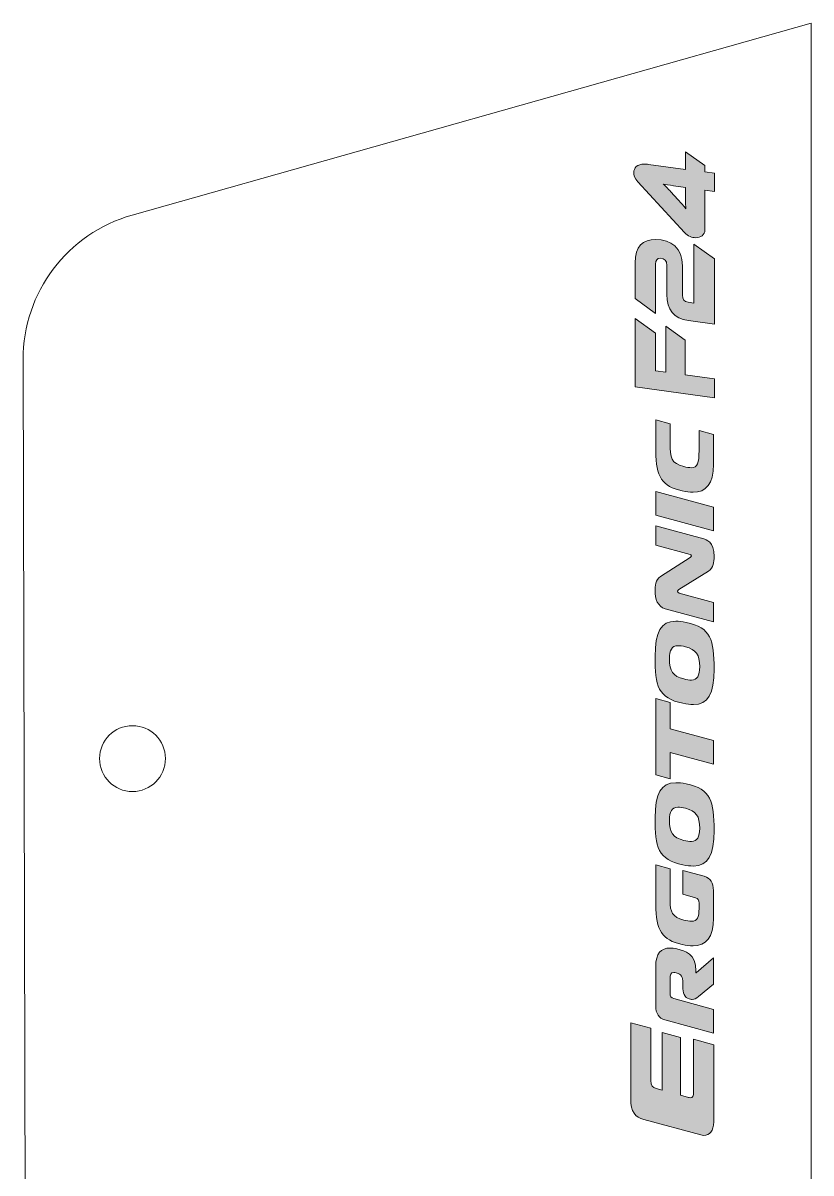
# Model space of a CAD drawing. Header units: millimetres. Extents: x -113 to 313, y -292 to -9.
# Drawn here: x 245.43 to 271.75, y -52.41 to -14.01 of the extents above; entities that cross this region are included whole.
import ezdxf

# ---------------------------------------------------------------- set-up
doc = ezdxf.new("R2010")
doc.units = ezdxf.units.MM
doc.header["$MEASUREMENT"] = 0
for name, color, linetype, lineweight in [('カット1(R255G0B0)', 7, 'Continuous', 0), ('カット2(R0G0B255)', 7, 'Continuous', 0), ('彫刻', 7, 'Continuous', 0)]:
    doc.layers.add(name, color=color, linetype=linetype, lineweight=lineweight)

msp = doc.modelspace()

# ---------------------------------------------------------------- hatches: boundary and pattern name
at = {"layer": '彫刻', "transparency": 33554687}
h = msp.add_hatch(color=7, dxfattribs=at)
h.dxf.hatch_style = 2
edge = h.paths.add_edge_path()
edge.add_spline(control_points=[(267.163, -19.443), (267.004, -19.421), (266.909, -19.406), (266.818, -19.388), (266.885, -19.446), (266.965, -19.528), (267.072, -19.644), (267.072, -19.644), (267.305, -19.901), (267.305, -19.901), (267.424, -20.029), (267.511, -20.127), (267.575, -20.209), (267.563, -20.127), (267.559, -20.014), (267.559, -19.864), (267.559, -19.864), (267.559, -19.498), (267.559, -19.498), (267.559, -19.498), (267.163, -19.443), (267.163, -19.443)], knot_values=[0, 0, 0, 0, 1, 1, 1, 2, 2, 2, 3, 3, 3, 4, 4, 4, 5, 5, 5, 6, 6, 6, 7, 7, 7, 7], degree=3, periodic=0)
edge = h.paths.add_edge_path()
edge.add_spline(control_points=[(268.209, -20.917), (268.209, -21.085), (268.066, -21.177), (267.9, -21.177), (267.781, -21.177), (267.646, -21.125), (267.527, -21), (267.527, -21), (265.974, -19.314), (265.974, -19.314), (265.867, -19.198), (265.831, -19.079), (265.831, -19.006), (265.831, -18.847), (265.938, -18.719), (266.196, -18.719), (266.239, -18.719), (266.283, -18.722), (266.327, -18.728), (266.327, -18.728), (267.559, -18.896), (267.559, -18.896), (267.559, -18.896), (267.559, -18.31), (267.559, -18.31), (267.559, -18.31), (268.209, -18.768), (268.209, -18.768), (268.209, -18.768), (268.209, -18.982), (268.209, -18.982), (268.209, -18.982), (268.526, -19.024), (268.526, -19.024), (268.526, -19.024), (268.526, -19.629), (268.526, -19.629), (268.526, -19.629), (268.209, -19.586), (268.209, -19.586), (268.209, -19.586), (268.209, -20.917), (268.209, -20.917)], knot_values=[0, 0, 0, 0, 1, 1, 1, 2, 2, 2, 3, 3, 3, 4, 4, 4, 5, 5, 5, 6, 6, 6, 7, 7, 7, 8, 8, 8, 9, 9, 9, 10, 10, 10, 11, 11, 11, 12, 12, 12, 13, 13, 13, 14, 14, 14, 14], degree=3, periodic=0)
h = msp.add_hatch(color=7, dxfattribs=at)
h.dxf.hatch_style = 2
edge = h.paths.add_edge_path()
edge.add_spline(control_points=[(265.875, -23.21), (265.875, -23.21), (265.875, -22.013), (265.875, -22.013), (265.875, -21.467), (266.144, -21.238), (266.56, -21.238), (267.083, -21.238), (267.46, -21.519), (267.46, -22.12), (267.46, -22.12), (267.46, -23.091), (267.46, -23.091), (267.46, -23.238), (267.515, -23.317), (267.65, -23.332), (267.65, -23.332), (267.844, -23.36), (267.844, -23.36), (267.844, -23.36), (267.844, -21.388), (267.844, -21.388), (267.844, -21.388), (268.526, -21.888), (268.526, -21.888), (268.526, -21.888), (268.526, -24.062), (268.526, -24.062), (268.526, -24.062), (267.658, -23.943), (267.658, -23.943), (267.175, -23.876), (266.933, -23.58), (266.933, -23.079), (266.933, -23.079), (266.933, -22.108), (266.933, -22.108), (266.933, -21.937), (266.873, -21.864), (266.715, -21.864), (266.604, -21.864), (266.564, -21.928), (266.564, -22.059), (266.564, -22.059), (266.564, -23.711), (266.564, -23.711), (266.564, -23.711), (265.875, -23.21), (265.875, -23.21)], knot_values=[0, 0, 0, 0, 1, 1, 1, 2, 2, 2, 3, 3, 3, 4, 4, 4, 5, 5, 5, 6, 6, 6, 7, 7, 7, 8, 8, 8, 9, 9, 9, 10, 10, 10, 11, 11, 11, 12, 12, 12, 13, 13, 13, 14, 14, 14, 15, 15, 15, 16, 16, 16, 16], degree=3, periodic=0)
h = msp.add_hatch(color=7, dxfattribs=at)
h.dxf.hatch_style = 2
edge = h.paths.add_edge_path()
edge.add_spline(control_points=[(265.875, -23.87), (265.875, -23.87), (266.564, -24.37), (266.564, -24.37), (266.564, -24.37), (266.564, -25.619), (266.564, -25.619), (266.564, -25.619), (266.909, -25.665), (266.909, -25.665), (266.909, -25.665), (266.909, -24.126), (266.909, -24.126), (266.909, -24.126), (267.555, -24.596), (267.555, -24.596), (267.555, -24.596), (267.555, -25.753), (267.555, -25.753), (267.555, -25.753), (268.526, -25.885), (268.526, -25.885), (268.526, -25.885), (268.526, -26.52), (268.526, -26.52), (268.526, -26.52), (265.875, -26.156), (265.875, -26.156), (265.875, -26.156), (265.875, -23.87), (265.875, -23.87)], knot_values=[0, 0, 0, 0, 1, 1, 1, 2, 2, 2, 3, 3, 3, 4, 4, 4, 5, 5, 5, 6, 6, 6, 7, 7, 7, 8, 8, 8, 9, 9, 9, 10, 10, 10, 10], degree=3, periodic=0)
h = msp.add_hatch(color=7, dxfattribs=at)
h.dxf.hatch_style = 2
edge = h.paths.add_edge_path()
edge.add_spline(control_points=[(268.493, -28.753), (268.493, -29.398), (268.248, -29.679), (267.813, -29.679), (267.703, -29.679), (267.579, -29.665), (267.447, -29.634), (266.784, -29.476), (266.566, -29.177), (266.566, -28.3), (266.566, -28.3), (266.566, -27.261), (266.566, -27.261), (266.566, -27.261), (267.045, -27.391), (267.045, -27.391), (267.045, -27.391), (267.045, -28.023), (267.045, -28.023), (267.045, -28.549), (267.089, -28.707), (267.502, -28.819), (267.596, -28.844), (267.698, -28.858), (267.758, -28.858), (267.97, -28.858), (268.014, -28.693), (268.014, -28.286), (268.014, -28.286), (268.014, -27.619), (268.014, -27.619), (268.014, -27.619), (268.493, -27.749), (268.493, -27.749), (268.493, -27.749), (268.493, -28.753), (268.493, -28.753)], knot_values=[0, 0, 0, 0, 1, 1, 1, 2, 2, 2, 3, 3, 3, 4, 4, 4, 5, 5, 5, 6, 6, 6, 7, 7, 7, 8, 8, 8, 9, 9, 9, 10, 10, 10, 11, 11, 11, 12, 12, 12, 12], degree=3, periodic=0)
h = msp.add_hatch(color=7, dxfattribs=at)
h.dxf.hatch_style = 2
edge = h.paths.add_edge_path()
edge.add_spline(control_points=[(268.493, -30.971), (268.493, -30.971), (266.566, -30.448), (266.566, -30.448), (266.566, -30.448), (266.566, -29.655), (266.566, -29.655), (266.566, -29.655), (268.493, -30.178), (268.493, -30.178), (268.493, -30.178), (268.493, -30.971), (268.493, -30.971)], knot_values=[0, 0, 0, 0, 1, 1, 1, 2, 2, 2, 3, 3, 3, 4, 4, 4, 4], degree=3, periodic=0)
h = msp.add_hatch(color=7, dxfattribs=at)
h.dxf.hatch_style = 2
edge = h.paths.add_edge_path()
edge.add_spline(control_points=[(268.171, -31.234), (268.243, -31.255), (268.515, -31.322), (268.515, -31.824), (268.515, -32.01), (268.499, -32.199), (268.325, -32.308), (268.325, -32.308), (267.342, -32.929), (267.342, -32.929), (267.323, -32.94), (267.296, -32.957), (267.296, -32.982), (267.296, -32.993), (267.296, -33.031), (267.351, -33.045), (267.351, -33.045), (268.493, -33.357), (268.493, -33.357), (268.493, -33.357), (268.493, -34.003), (268.493, -34.003), (268.493, -34.003), (266.885, -33.568), (266.885, -33.568), (266.632, -33.498), (266.544, -33.242), (266.544, -32.957), (266.544, -32.828), (266.552, -32.596), (266.723, -32.487), (266.723, -32.487), (267.714, -31.862), (267.714, -31.862), (267.733, -31.848), (267.761, -31.834), (267.761, -31.806), (267.761, -31.768), (267.731, -31.761), (267.714, -31.757), (267.714, -31.757), (266.566, -31.445), (266.566, -31.445), (266.566, -31.445), (266.566, -30.799), (266.566, -30.799), (266.566, -30.799), (268.171, -31.234), (268.171, -31.234)], knot_values=[0, 0, 0, 0, 1, 1, 1, 2, 2, 2, 3, 3, 3, 4, 4, 4, 5, 5, 5, 6, 6, 6, 7, 7, 7, 8, 8, 8, 9, 9, 9, 10, 10, 10, 11, 11, 11, 12, 12, 12, 13, 13, 13, 14, 14, 14, 15, 15, 15, 16, 16, 16, 16], degree=3, periodic=0)
h = msp.add_hatch(color=7, dxfattribs=at)
h.dxf.hatch_style = 2
edge = h.paths.add_edge_path()
edge.add_spline(control_points=[(267.761, -35.951), (267.954, -35.951), (268.036, -35.793), (268.036, -35.512), (268.036, -35.091), (267.915, -34.937), (267.557, -34.839), (267.469, -34.814), (267.364, -34.804), (267.301, -34.804), (267.108, -34.804), (267.023, -34.958), (267.023, -35.239), (267.023, -35.66), (267.144, -35.818), (267.502, -35.913), (267.593, -35.937), (267.698, -35.951), (267.761, -35.951)], knot_values=[0, 0, 0, 0, 1, 1, 1, 2, 2, 2, 3, 3, 3, 4, 4, 4, 5, 5, 5, 6, 6, 6, 6], degree=3, periodic=0)
edge = h.paths.add_edge_path()
edge.add_spline(control_points=[(267.235, -33.986), (267.351, -33.986), (267.433, -33.993), (267.585, -34.025), (268.419, -34.2), (268.515, -34.604), (268.515, -35.586), (268.515, -36.411), (268.32, -36.769), (267.827, -36.769), (267.711, -36.769), (267.626, -36.758), (267.475, -36.727), (266.64, -36.551), (266.544, -36.148), (266.544, -35.165), (266.544, -34.34), (266.74, -33.986), (267.235, -33.986)], knot_values=[0, 0, 0, 0, 1, 1, 1, 2, 2, 2, 3, 3, 3, 4, 4, 4, 5, 5, 5, 6, 6, 6, 6], degree=3, periodic=0)
h = msp.add_hatch(color=7, dxfattribs=at)
h.dxf.hatch_style = 2
edge = h.paths.add_edge_path()
edge.add_spline(control_points=[(268.493, -38.763), (268.493, -38.763), (267.045, -38.369), (267.045, -38.369), (267.045, -38.369), (267.045, -39.247), (267.045, -39.247), (267.045, -39.247), (266.566, -39.117), (266.566, -39.117), (266.566, -39.117), (266.566, -36.569), (266.566, -36.569), (266.566, -36.569), (267.045, -36.699), (267.045, -36.699), (267.045, -36.699), (267.045, -37.576), (267.045, -37.576), (267.045, -37.576), (268.493, -37.969), (268.493, -37.969), (268.493, -37.969), (268.493, -38.763), (268.493, -38.763)], knot_values=[0, 0, 0, 0, 1, 1, 1, 2, 2, 2, 3, 3, 3, 4, 4, 4, 5, 5, 5, 6, 6, 6, 7, 7, 7, 8, 8, 8, 8], degree=3, periodic=0)
h = msp.add_hatch(color=7, dxfattribs=at)
h.dxf.hatch_style = 2
edge = h.paths.add_edge_path()
edge.add_spline(control_points=[(267.761, -41.342), (267.954, -41.342), (268.036, -41.184), (268.036, -40.904), (268.036, -40.482), (267.915, -40.328), (267.557, -40.23), (267.469, -40.205), (267.364, -40.195), (267.301, -40.195), (267.108, -40.195), (267.023, -40.349), (267.023, -40.63), (267.023, -41.051), (267.144, -41.209), (267.502, -41.304), (267.593, -41.328), (267.698, -41.342), (267.761, -41.342)], knot_values=[0, 0, 0, 0, 1, 1, 1, 2, 2, 2, 3, 3, 3, 4, 4, 4, 5, 5, 5, 6, 6, 6, 6], degree=3, periodic=0)
edge = h.paths.add_edge_path()
edge.add_spline(control_points=[(267.235, -39.377), (267.351, -39.377), (267.433, -39.384), (267.585, -39.415), (268.419, -39.591), (268.515, -39.995), (268.515, -40.977), (268.515, -41.802), (268.32, -42.16), (267.827, -42.16), (267.711, -42.16), (267.626, -42.149), (267.475, -42.118), (266.64, -41.942), (266.544, -41.539), (266.544, -40.556), (266.544, -39.731), (266.74, -39.377), (267.235, -39.377)], knot_values=[0, 0, 0, 0, 1, 1, 1, 2, 2, 2, 3, 3, 3, 4, 4, 4, 5, 5, 5, 6, 6, 6, 6], degree=3, periodic=0)
h = msp.add_hatch(color=7, dxfattribs=at)
h.dxf.hatch_style = 2
edge = h.paths.add_edge_path()
edge.add_spline(control_points=[(267.045, -43.311), (267.045, -43.697), (267.117, -43.866), (267.502, -43.968), (267.593, -43.992), (267.695, -44.006), (267.755, -44.006), (267.956, -44.006), (268.014, -43.869), (268.014, -43.575), (268.014, -43.575), (268.014, -43.406), (268.014, -43.406), (268.014, -43.301), (267.976, -43.241), (267.893, -43.217), (267.893, -43.217), (267.475, -43.104), (267.475, -43.104), (267.475, -43.104), (267.475, -42.311), (267.475, -42.311), (267.475, -42.311), (268.19, -42.504), (268.19, -42.504), (268.383, -42.557), (268.493, -42.729), (268.493, -42.974), (268.493, -42.974), (268.493, -43.901), (268.493, -43.901), (268.493, -44.547), (268.248, -44.827), (267.813, -44.827), (267.703, -44.827), (267.579, -44.813), (267.447, -44.782), (266.784, -44.624), (266.566, -44.326), (266.566, -43.448), (266.566, -43.448), (266.566, -42.122), (266.566, -42.122), (266.566, -42.122), (267.045, -42.251), (267.045, -42.251), (267.045, -42.251), (267.045, -43.311), (267.045, -43.311)], knot_values=[0, 0, 0, 0, 1, 1, 1, 2, 2, 2, 3, 3, 3, 4, 4, 4, 5, 5, 5, 6, 6, 6, 7, 7, 7, 8, 8, 8, 9, 9, 9, 10, 10, 10, 11, 11, 11, 12, 12, 12, 13, 13, 13, 14, 14, 14, 15, 15, 15, 16, 16, 16, 16], degree=3, periodic=0)
h = msp.add_hatch(color=7, dxfattribs=at)
h.dxf.hatch_style = 2
edge = h.paths.add_edge_path()
edge.add_spline(control_points=[(266.869, -47.302), (266.676, -47.249), (266.566, -47.081), (266.566, -46.835), (266.566, -46.835), (266.566, -45.519), (266.566, -45.519), (266.566, -45.073), (266.753, -44.898), (267.037, -44.898), (267.111, -44.898), (267.191, -44.905), (267.276, -44.926), (267.552, -44.993), (267.907, -45.094), (267.907, -45.656), (267.907, -45.656), (267.907, -45.726), (267.907, -45.726), (267.907, -45.726), (267.918, -45.73), (267.918, -45.73), (267.918, -45.73), (268.493, -45.221), (268.493, -45.221), (268.493, -45.221), (268.493, -46.105), (268.493, -46.105), (268.493, -46.105), (267.992, -46.512), (267.992, -46.512), (267.904, -46.582), (267.874, -46.618), (267.786, -46.618), (267.766, -46.618), (267.75, -46.614), (267.731, -46.61), (267.731, -46.61), (267.689, -46.6), (267.689, -46.6), (267.524, -46.554), (267.472, -46.396), (267.472, -46.186), (267.472, -46.186), (267.472, -46.067), (267.472, -46.067), (267.472, -45.856), (267.42, -45.772), (267.254, -45.726), (267.221, -45.716), (267.191, -45.712), (267.166, -45.712), (267.073, -45.712), (267.045, -45.782), (267.045, -45.951), (267.045, -45.951), (267.045, -46.403), (267.045, -46.403), (267.045, -46.509), (267.084, -46.568), (267.166, -46.589), (267.166, -46.589), (268.493, -46.951), (268.493, -46.951), (268.493, -46.951), (268.493, -47.744), (268.493, -47.744), (268.493, -47.744), (266.869, -47.302), (266.869, -47.302)], knot_values=[0, 0, 0, 0, 1, 1, 1, 2, 2, 2, 3, 3, 3, 4, 4, 4, 5, 5, 5, 6, 6, 6, 7, 7, 7, 8, 8, 8, 9, 9, 9, 10, 10, 10, 11, 11, 11, 12, 12, 12, 13, 13, 13, 14, 14, 14, 15, 15, 15, 16, 16, 16, 17, 17, 17, 18, 18, 18, 19, 19, 19, 20, 20, 20, 21, 21, 21, 22, 22, 22, 23, 23, 23, 23], degree=3, periodic=0)
h = msp.add_hatch(color=7, dxfattribs=at)
h.dxf.hatch_style = 2
edge = h.paths.add_edge_path()
edge.add_spline(control_points=[(266.404, -47.579), (266.404, -47.579), (266.404, -49.327), (266.404, -49.327), (266.404, -49.479), (266.459, -49.565), (266.578, -49.595), (266.578, -49.595), (266.784, -49.65), (266.784, -49.65), (266.784, -49.65), (266.784, -47.721), (266.784, -47.721), (266.784, -47.721), (267.394, -47.887), (267.394, -47.887), (267.394, -47.887), (267.394, -49.817), (267.394, -49.817), (267.394, -49.817), (267.656, -49.888), (267.656, -49.888), (267.68, -49.893), (267.699, -49.898), (267.719, -49.898), (267.794, -49.898), (267.83, -49.837), (267.83, -49.716), (267.83, -49.716), (267.83, -47.948), (267.83, -47.948), (267.83, -47.948), (268.504, -48.13), (268.504, -48.13), (268.504, -48.13), (268.504, -50.706), (268.504, -50.706), (268.504, -51.004), (268.361, -51.156), (268.175, -51.156), (268.139, -51.156), (268.104, -51.151), (268.068, -51.141), (268.068, -51.141), (266.166, -50.625), (266.166, -50.625), (265.888, -50.55), (265.73, -50.358), (265.73, -49.954), (265.73, -49.954), (265.73, -47.397), (265.73, -47.397), (265.73, -47.397), (266.404, -47.579), (266.404, -47.579)], knot_values=[0, 0, 0, 0, 1, 1, 1, 2, 2, 2, 3, 3, 3, 4, 4, 4, 5, 5, 5, 6, 6, 6, 7, 7, 7, 8, 8, 8, 9, 9, 9, 10, 10, 10, 11, 11, 11, 12, 12, 12, 13, 13, 13, 14, 14, 14, 15, 15, 15, 16, 16, 16, 17, 17, 17, 18, 18, 18, 18], degree=3, periodic=0)

# ---------------------------------------------------------------- linework, layer by layer
at = {"layer": 'カット1(R255G0B0)', "color": 1, "lineweight": 0}
msp.add_circle((249.085, -38.573), 1.1, dxfattribs=at)
at = {"layer": 'カット2(R0G0B255)', "color": 5, "lineweight": 0}
msp.add_open_spline([(271.754, -14.007), (271.754, -14.007), (249.072, -20.423), (249.072, -20.423), (246.915, -21.033), (245.428, -23.004), (245.433, -25.246), (245.433, -25.246), (245.541, -72.349), (245.541, -72.349), (245.55, -76.463), (248.679, -79.899), (252.774, -80.294), (252.774, -80.294), (271.754, -82.121), (271.754, -82.121), (271.754, -82.121), (271.754, -14.007), (271.754, -14.007)], degree=3, knots=[0, 0, 0, 0, 1, 1, 1, 2, 2, 2, 3, 3, 3, 4, 4, 4, 5, 5, 5, 6, 6, 6, 6], dxfattribs=at)
at = {"layer": '彫刻'}
for points, knots in [([(268.209, -20.917), (268.209, -21.085), (268.066, -21.177), (267.9, -21.177), (267.781, -21.177), (267.646, -21.125), (267.527, -21), (267.527, -21), (265.974, -19.314), (265.974, -19.314), (265.867, -19.198), (265.831, -19.079), (265.831, -19.006), (265.831, -18.847), (265.938, -18.719), (266.196, -18.719), (266.239, -18.719), (266.283, -18.722), (266.327, -18.728), (266.327, -18.728), (267.559, -18.896), (267.559, -18.896), (267.559, -18.896), (267.559, -18.31), (267.559, -18.31), (267.559, -18.31), (268.209, -18.768), (268.209, -18.768), (268.209, -18.768), (268.209, -18.982), (268.209, -18.982), (268.209, -18.982), (268.526, -19.024), (268.526, -19.024), (268.526, -19.024), (268.526, -19.629), (268.526, -19.629), (268.526, -19.629), (268.209, -19.586), (268.209, -19.586), (268.209, -19.586), (268.209, -20.917), (268.209, -20.917)], [0, 0, 0, 0, 1, 1, 1, 2, 2, 2, 3, 3, 3, 4, 4, 4, 5, 5, 5, 6, 6, 6, 7, 7, 7, 8, 8, 8, 9, 9, 9, 10, 10, 10, 11, 11, 11, 12, 12, 12, 13, 13, 13, 14, 14, 14, 14]), ([(267.163, -19.443), (267.004, -19.421), (266.909, -19.406), (266.818, -19.388), (266.885, -19.446), (266.965, -19.528), (267.072, -19.644), (267.072, -19.644), (267.305, -19.901), (267.305, -19.901), (267.424, -20.029), (267.511, -20.127), (267.575, -20.209), (267.563, -20.127), (267.559, -20.014), (267.559, -19.864), (267.559, -19.864), (267.559, -19.498), (267.559, -19.498), (267.559, -19.498), (267.163, -19.443), (267.163, -19.443)], [0, 0, 0, 0, 1, 1, 1, 2, 2, 2, 3, 3, 3, 4, 4, 4, 5, 5, 5, 6, 6, 6, 7, 7, 7, 7]), ([(265.875, -23.21), (265.875, -23.21), (265.875, -22.013), (265.875, -22.013), (265.875, -21.467), (266.144, -21.238), (266.56, -21.238), (267.083, -21.238), (267.46, -21.519), (267.46, -22.12), (267.46, -22.12), (267.46, -23.091), (267.46, -23.091), (267.46, -23.238), (267.515, -23.317), (267.65, -23.332), (267.65, -23.332), (267.844, -23.36), (267.844, -23.36), (267.844, -23.36), (267.844, -21.388), (267.844, -21.388), (267.844, -21.388), (268.526, -21.888), (268.526, -21.888), (268.526, -21.888), (268.526, -24.062), (268.526, -24.062), (268.526, -24.062), (267.658, -23.943), (267.658, -23.943), (267.175, -23.876), (266.933, -23.58), (266.933, -23.079), (266.933, -23.079), (266.933, -22.108), (266.933, -22.108), (266.933, -21.937), (266.873, -21.864), (266.715, -21.864), (266.604, -21.864), (266.564, -21.928), (266.564, -22.059), (266.564, -22.059), (266.564, -23.711), (266.564, -23.711), (266.564, -23.711), (265.875, -23.21), (265.875, -23.21)], [0, 0, 0, 0, 1, 1, 1, 2, 2, 2, 3, 3, 3, 4, 4, 4, 5, 5, 5, 6, 6, 6, 7, 7, 7, 8, 8, 8, 9, 9, 9, 10, 10, 10, 11, 11, 11, 12, 12, 12, 13, 13, 13, 14, 14, 14, 15, 15, 15, 16, 16, 16, 16]), ([(265.875, -23.87), (265.875, -23.87), (266.564, -24.37), (266.564, -24.37), (266.564, -24.37), (266.564, -25.619), (266.564, -25.619), (266.564, -25.619), (266.909, -25.665), (266.909, -25.665), (266.909, -25.665), (266.909, -24.126), (266.909, -24.126), (266.909, -24.126), (267.555, -24.596), (267.555, -24.596), (267.555, -24.596), (267.555, -25.753), (267.555, -25.753), (267.555, -25.753), (268.526, -25.885), (268.526, -25.885), (268.526, -25.885), (268.526, -26.52), (268.526, -26.52), (268.526, -26.52), (265.875, -26.156), (265.875, -26.156), (265.875, -26.156), (265.875, -23.87), (265.875, -23.87)], [0, 0, 0, 0, 1, 1, 1, 2, 2, 2, 3, 3, 3, 4, 4, 4, 5, 5, 5, 6, 6, 6, 7, 7, 7, 8, 8, 8, 9, 9, 9, 10, 10, 10, 10]), ([(268.493, -28.753), (268.493, -29.398), (268.248, -29.679), (267.813, -29.679), (267.703, -29.679), (267.579, -29.665), (267.447, -29.634), (266.784, -29.476), (266.566, -29.177), (266.566, -28.3), (266.566, -28.3), (266.566, -27.261), (266.566, -27.261), (266.566, -27.261), (267.045, -27.391), (267.045, -27.391), (267.045, -27.391), (267.045, -28.023), (267.045, -28.023), (267.045, -28.549), (267.089, -28.707), (267.502, -28.819), (267.596, -28.844), (267.698, -28.858), (267.758, -28.858), (267.97, -28.858), (268.014, -28.693), (268.014, -28.286), (268.014, -28.286), (268.014, -27.619), (268.014, -27.619), (268.014, -27.619), (268.493, -27.749), (268.493, -27.749), (268.493, -27.749), (268.493, -28.753), (268.493, -28.753)], [0, 0, 0, 0, 1, 1, 1, 2, 2, 2, 3, 3, 3, 4, 4, 4, 5, 5, 5, 6, 6, 6, 7, 7, 7, 8, 8, 8, 9, 9, 9, 10, 10, 10, 11, 11, 11, 12, 12, 12, 12]), ([(268.493, -30.971), (268.493, -30.971), (266.566, -30.448), (266.566, -30.448), (266.566, -30.448), (266.566, -29.655), (266.566, -29.655), (266.566, -29.655), (268.493, -30.178), (268.493, -30.178), (268.493, -30.178), (268.493, -30.971), (268.493, -30.971)], [0, 0, 0, 0, 1, 1, 1, 2, 2, 2, 3, 3, 3, 4, 4, 4, 4]), ([(268.171, -31.234), (268.243, -31.255), (268.515, -31.322), (268.515, -31.824), (268.515, -32.01), (268.499, -32.199), (268.325, -32.308), (268.325, -32.308), (267.342, -32.929), (267.342, -32.929), (267.323, -32.94), (267.296, -32.957), (267.296, -32.982), (267.296, -32.993), (267.296, -33.031), (267.351, -33.045), (267.351, -33.045), (268.493, -33.357), (268.493, -33.357), (268.493, -33.357), (268.493, -34.003), (268.493, -34.003), (268.493, -34.003), (266.885, -33.568), (266.885, -33.568), (266.632, -33.498), (266.544, -33.242), (266.544, -32.957), (266.544, -32.828), (266.552, -32.596), (266.723, -32.487), (266.723, -32.487), (267.714, -31.862), (267.714, -31.862), (267.733, -31.848), (267.761, -31.834), (267.761, -31.806), (267.761, -31.768), (267.731, -31.761), (267.714, -31.757), (267.714, -31.757), (266.566, -31.445), (266.566, -31.445), (266.566, -31.445), (266.566, -30.799), (266.566, -30.799), (266.566, -30.799), (268.171, -31.234), (268.171, -31.234)], [0, 0, 0, 0, 1, 1, 1, 2, 2, 2, 3, 3, 3, 4, 4, 4, 5, 5, 5, 6, 6, 6, 7, 7, 7, 8, 8, 8, 9, 9, 9, 10, 10, 10, 11, 11, 11, 12, 12, 12, 13, 13, 13, 14, 14, 14, 15, 15, 15, 16, 16, 16, 16]), ([(267.235, -33.986), (267.351, -33.986), (267.433, -33.993), (267.585, -34.025), (268.419, -34.2), (268.515, -34.604), (268.515, -35.586), (268.515, -36.411), (268.32, -36.769), (267.827, -36.769), (267.711, -36.769), (267.626, -36.758), (267.475, -36.727), (266.64, -36.551), (266.544, -36.148), (266.544, -35.165), (266.544, -34.34), (266.74, -33.986), (267.235, -33.986)], [0, 0, 0, 0, 1, 1, 1, 2, 2, 2, 3, 3, 3, 4, 4, 4, 5, 5, 5, 6, 6, 6, 6]), ([(267.761, -35.951), (267.954, -35.951), (268.036, -35.793), (268.036, -35.512), (268.036, -35.091), (267.915, -34.937), (267.557, -34.839), (267.469, -34.814), (267.364, -34.804), (267.301, -34.804), (267.108, -34.804), (267.023, -34.958), (267.023, -35.239), (267.023, -35.66), (267.144, -35.818), (267.502, -35.913), (267.593, -35.937), (267.698, -35.951), (267.761, -35.951)], [0, 0, 0, 0, 1, 1, 1, 2, 2, 2, 3, 3, 3, 4, 4, 4, 5, 5, 5, 6, 6, 6, 6]), ([(268.493, -38.763), (268.493, -38.763), (267.045, -38.369), (267.045, -38.369), (267.045, -38.369), (267.045, -39.247), (267.045, -39.247), (267.045, -39.247), (266.566, -39.117), (266.566, -39.117), (266.566, -39.117), (266.566, -36.569), (266.566, -36.569), (266.566, -36.569), (267.045, -36.699), (267.045, -36.699), (267.045, -36.699), (267.045, -37.576), (267.045, -37.576), (267.045, -37.576), (268.493, -37.969), (268.493, -37.969), (268.493, -37.969), (268.493, -38.763), (268.493, -38.763)], [0, 0, 0, 0, 1, 1, 1, 2, 2, 2, 3, 3, 3, 4, 4, 4, 5, 5, 5, 6, 6, 6, 7, 7, 7, 8, 8, 8, 8]), ([(267.235, -39.377), (267.351, -39.377), (267.433, -39.384), (267.585, -39.415), (268.419, -39.591), (268.515, -39.995), (268.515, -40.977), (268.515, -41.802), (268.32, -42.16), (267.827, -42.16), (267.711, -42.16), (267.626, -42.149), (267.475, -42.118), (266.64, -41.942), (266.544, -41.539), (266.544, -40.556), (266.544, -39.731), (266.74, -39.377), (267.235, -39.377)], [0, 0, 0, 0, 1, 1, 1, 2, 2, 2, 3, 3, 3, 4, 4, 4, 5, 5, 5, 6, 6, 6, 6]), ([(267.761, -41.342), (267.954, -41.342), (268.036, -41.184), (268.036, -40.904), (268.036, -40.482), (267.915, -40.328), (267.557, -40.23), (267.469, -40.205), (267.364, -40.195), (267.301, -40.195), (267.108, -40.195), (267.023, -40.349), (267.023, -40.63), (267.023, -41.051), (267.144, -41.209), (267.502, -41.304), (267.593, -41.328), (267.698, -41.342), (267.761, -41.342)], [0, 0, 0, 0, 1, 1, 1, 2, 2, 2, 3, 3, 3, 4, 4, 4, 5, 5, 5, 6, 6, 6, 6]), ([(267.045, -43.311), (267.045, -43.697), (267.117, -43.866), (267.502, -43.968), (267.593, -43.992), (267.695, -44.006), (267.755, -44.006), (267.956, -44.006), (268.014, -43.869), (268.014, -43.575), (268.014, -43.575), (268.014, -43.406), (268.014, -43.406), (268.014, -43.301), (267.976, -43.241), (267.893, -43.217), (267.893, -43.217), (267.475, -43.104), (267.475, -43.104), (267.475, -43.104), (267.475, -42.311), (267.475, -42.311), (267.475, -42.311), (268.19, -42.504), (268.19, -42.504), (268.383, -42.557), (268.493, -42.729), (268.493, -42.974), (268.493, -42.974), (268.493, -43.901), (268.493, -43.901), (268.493, -44.547), (268.248, -44.827), (267.813, -44.827), (267.703, -44.827), (267.579, -44.813), (267.447, -44.782), (266.784, -44.624), (266.566, -44.326), (266.566, -43.448), (266.566, -43.448), (266.566, -42.122), (266.566, -42.122), (266.566, -42.122), (267.045, -42.251), (267.045, -42.251), (267.045, -42.251), (267.045, -43.311), (267.045, -43.311)], [0, 0, 0, 0, 1, 1, 1, 2, 2, 2, 3, 3, 3, 4, 4, 4, 5, 5, 5, 6, 6, 6, 7, 7, 7, 8, 8, 8, 9, 9, 9, 10, 10, 10, 11, 11, 11, 12, 12, 12, 13, 13, 13, 14, 14, 14, 15, 15, 15, 16, 16, 16, 16]), ([(266.869, -47.302), (266.676, -47.249), (266.566, -47.081), (266.566, -46.835), (266.566, -46.835), (266.566, -45.519), (266.566, -45.519), (266.566, -45.073), (266.753, -44.898), (267.037, -44.898), (267.111, -44.898), (267.191, -44.905), (267.276, -44.926), (267.552, -44.993), (267.907, -45.094), (267.907, -45.656), (267.907, -45.656), (267.907, -45.726), (267.907, -45.726), (267.907, -45.726), (267.918, -45.73), (267.918, -45.73), (267.918, -45.73), (268.493, -45.221), (268.493, -45.221), (268.493, -45.221), (268.493, -46.105), (268.493, -46.105), (268.493, -46.105), (267.992, -46.512), (267.992, -46.512), (267.904, -46.582), (267.874, -46.618), (267.786, -46.618), (267.766, -46.618), (267.75, -46.614), (267.731, -46.61), (267.731, -46.61), (267.689, -46.6), (267.689, -46.6), (267.524, -46.554), (267.472, -46.396), (267.472, -46.186), (267.472, -46.186), (267.472, -46.067), (267.472, -46.067), (267.472, -45.856), (267.42, -45.772), (267.254, -45.726), (267.221, -45.716), (267.191, -45.712), (267.166, -45.712), (267.073, -45.712), (267.045, -45.782), (267.045, -45.951), (267.045, -45.951), (267.045, -46.403), (267.045, -46.403), (267.045, -46.509), (267.084, -46.568), (267.166, -46.589), (267.166, -46.589), (268.493, -46.951), (268.493, -46.951), (268.493, -46.951), (268.493, -47.744), (268.493, -47.744), (268.493, -47.744), (266.869, -47.302), (266.869, -47.302)], [0, 0, 0, 0, 1, 1, 1, 2, 2, 2, 3, 3, 3, 4, 4, 4, 5, 5, 5, 6, 6, 6, 7, 7, 7, 8, 8, 8, 9, 9, 9, 10, 10, 10, 11, 11, 11, 12, 12, 12, 13, 13, 13, 14, 14, 14, 15, 15, 15, 16, 16, 16, 17, 17, 17, 18, 18, 18, 19, 19, 19, 20, 20, 20, 21, 21, 21, 22, 22, 22, 23, 23, 23, 23]), ([(266.404, -47.579), (266.404, -47.579), (266.404, -49.327), (266.404, -49.327), (266.404, -49.479), (266.459, -49.565), (266.578, -49.595), (266.578, -49.595), (266.784, -49.65), (266.784, -49.65), (266.784, -49.65), (266.784, -47.721), (266.784, -47.721), (266.784, -47.721), (267.394, -47.887), (267.394, -47.887), (267.394, -47.887), (267.394, -49.817), (267.394, -49.817), (267.394, -49.817), (267.656, -49.888), (267.656, -49.888), (267.68, -49.893), (267.699, -49.898), (267.719, -49.898), (267.794, -49.898), (267.83, -49.837), (267.83, -49.716), (267.83, -49.716), (267.83, -47.948), (267.83, -47.948), (267.83, -47.948), (268.504, -48.13), (268.504, -48.13), (268.504, -48.13), (268.504, -50.706), (268.504, -50.706), (268.504, -51.004), (268.361, -51.156), (268.175, -51.156), (268.139, -51.156), (268.104, -51.151), (268.068, -51.141), (268.068, -51.141), (266.166, -50.625), (266.166, -50.625), (265.888, -50.55), (265.73, -50.358), (265.73, -49.954), (265.73, -49.954), (265.73, -47.397), (265.73, -47.397), (265.73, -47.397), (266.404, -47.579), (266.404, -47.579)], [0, 0, 0, 0, 1, 1, 1, 2, 2, 2, 3, 3, 3, 4, 4, 4, 5, 5, 5, 6, 6, 6, 7, 7, 7, 8, 8, 8, 9, 9, 9, 10, 10, 10, 11, 11, 11, 12, 12, 12, 13, 13, 13, 14, 14, 14, 15, 15, 15, 16, 16, 16, 17, 17, 17, 18, 18, 18, 18])]:
    msp.add_open_spline(points, degree=3, knots=knots, dxfattribs=at)

doc.saveas('drawing.dxf')
